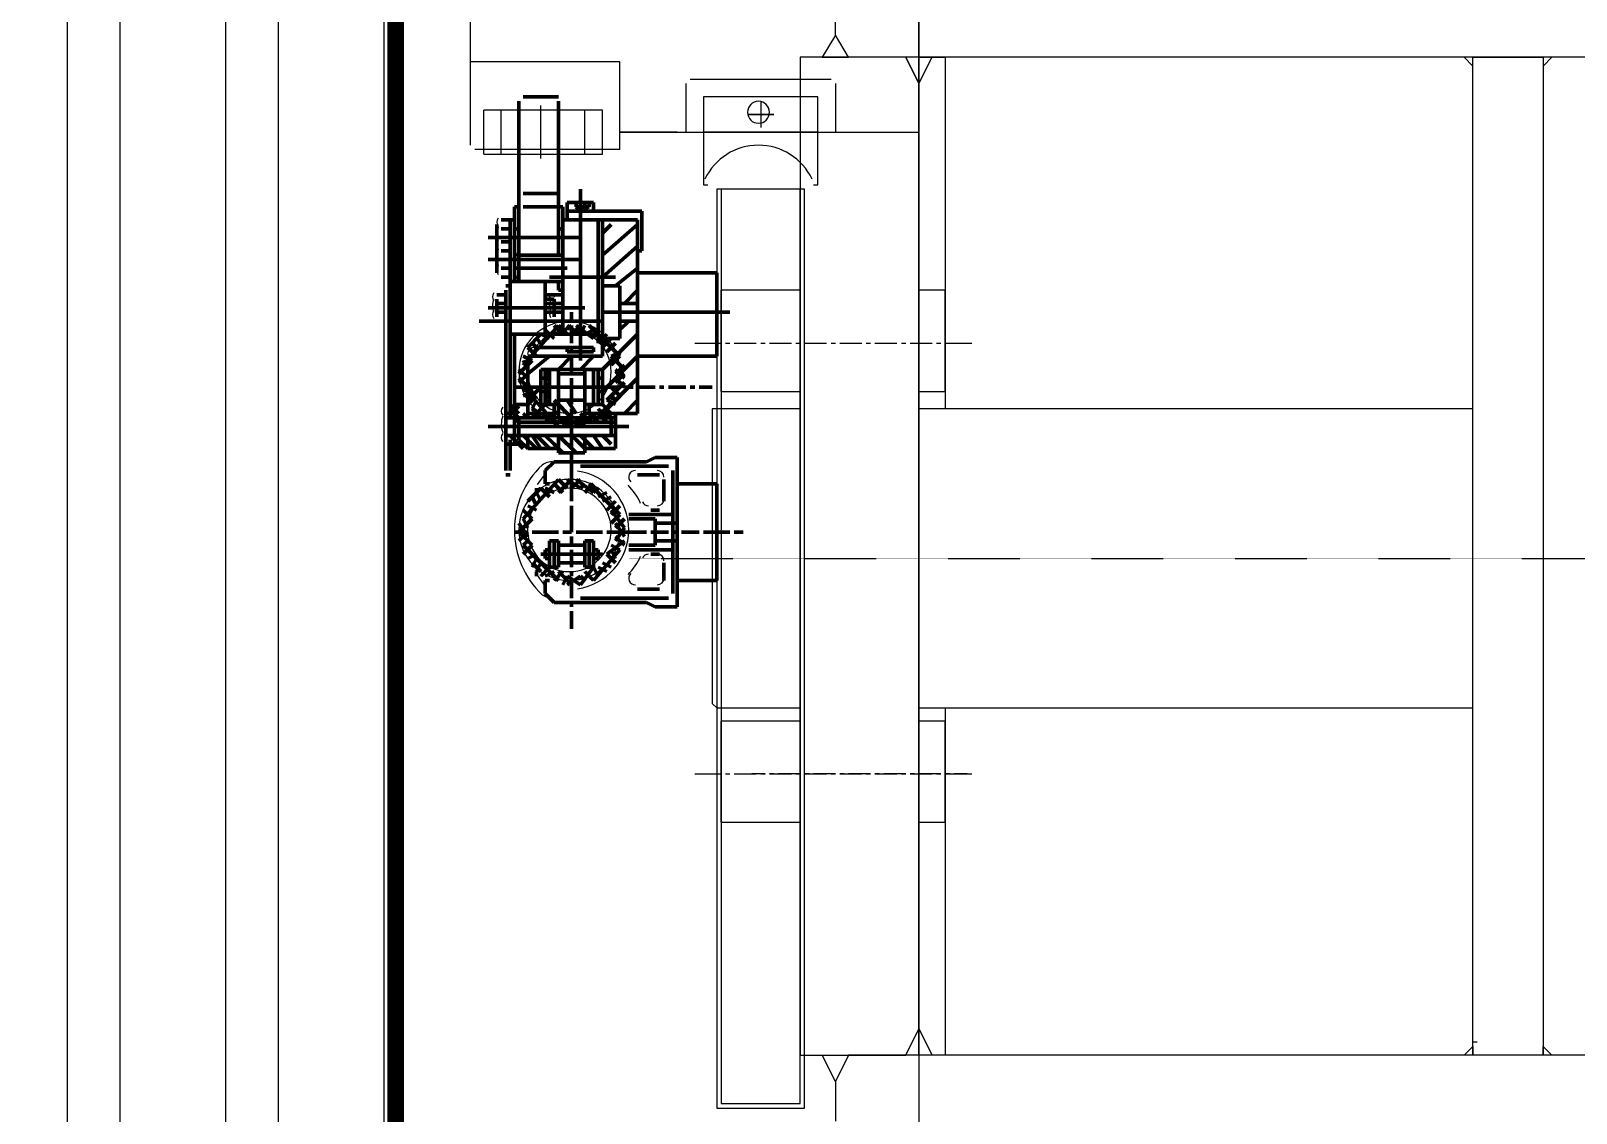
# Model space of a CAD drawing. Header units: inches. Extents: x 8618018 to 8935006, y 2431589 to 2567223.
# Drawn here: x 8813516 to 8814445, y 2502512 to 2503162 of the extents above; entities that cross this region are included whole.
import ezdxf

# ---------------------------------------------------------------- set-up
doc = ezdxf.new("R2010")
doc.units = ezdxf.units.IN
doc.header["$MEASUREMENT"] = 0
doc.linetypes.add('CENTER', pattern=[2, 1.25, -0.25, 0.25, -0.25])
for name, color, linetype in [('CEN', 252, 'CENTER'), ('EQ', 252, 'Continuous'), ('SKID', 252, 'Continuous')]:
    doc.layers.add(name, color=color, linetype=linetype)

# ---------------------------------------------------------------- blocks, each defined once
blk = doc.blocks.new('A$C1a45f9b6')
at = {"layer": 'CEN', "linetype": 'CENTER', "ltscale": 0.03}
blk.add_line((-455.68, 1697.32), (1388.94, 1697.32), dxfattribs=at)
at = {"layer": 'EQ'}
for p, q in [((-281.57, 2448.16), (-281.57, 949.13)), ((-281.57, 1951.13), (-281.57, 2189.07)), ((-551.23, 1945.84), (-551.23, 2064.81)), ((-331.8, 2011.94), (-331.8, 2038.37)), ((-331.8, 2011.94), (-331.8, 2038.37)), ((-281.57, 1998.72), (-281.57, 2038.37)), ((-281.57, 1998.72), (-281.57, 2038.37)), ((-331.8, 2011.94), (-339.73, 1998.72)), ((-331.8, 2011.94), (-339.73, 1998.72)), ((-323.87, 1998.72), (-331.8, 2011.94)), ((-323.87, 1998.72), (-331.8, 2011.94)), ((-323.87, 1998.72), (-331.8, 2011.94)), ((-323.87, 1998.72), (-331.8, 2011.94)), ((-323.87, 1998.72), (-331.8, 2011.94)), ((-323.87, 1998.72), (-331.8, 2011.94)), ((-289.5, 1998.72), (-352.95, 1998.72)), ((-352.95, 1998.72), (-352.95, 1398.57)), ((-289.5, 1998.72), (-352.95, 1998.72)), ((-352.95, 1998.72), (-352.95, 1398.57)), ((-339.73, 1998.72), (-323.87, 1998.72)), ((-339.73, 1998.72), (-323.87, 1998.72)), ((1259.77, 1998.72), (-323.87, 1998.72)), ((1259.77, 1998.72), (-323.87, 1998.72)), ((-281.57, 1982.85), (-289.5, 1998.72)), ((-273.63, 1998.72), (-289.5, 1998.72)), ((-289.5, 1998.72), (-281.57, 1982.85)), ((-289.5, 1998.72), (-281.57, 1982.85)), ((-281.57, 1982.85), (-289.5, 1998.72)), ((-273.63, 1998.72), (-289.5, 1998.72)), ((-289.5, 1998.72), (-281.57, 1982.85)), ((-289.5, 1998.72), (-281.57, 1982.85)), ((-281.57, 1982.85), (-273.63, 1998.72)), ((-281.57, 1398.57), (-281.57, 1998.72)), ((-281.57, 1998.72), (-265.7, 1998.72)), ((-281.57, 1982.85), (-273.63, 1998.72)), ((-281.57, 1398.57), (-281.57, 1998.72)), ((-281.57, 1998.72), (-265.7, 1998.72)), ((-265.7, 1998.72), (-265.7, 1787.21)), ((-265.7, 1998.72), (-265.7, 1787.21)), ((51.55, 1998.72), (46.27, 1998.72)), ((46.27, 1998.72), (51.55, 1993.43)), ((51.55, 1998.72), (46.27, 1998.72)), ((46.27, 1998.72), (51.55, 1993.43)), ((51.55, 1398.57), (51.55, 1998.72)), ((51.55, 1998.72), (93.86, 1998.72)), ((51.55, 1993.43), (51.55, 1998.72)), ((51.55, 1993.43), (51.55, 1998.72)), ((51.55, 1398.57), (51.55, 1998.72)), ((51.55, 1998.72), (93.86, 1998.72)), ((51.55, 1993.43), (51.55, 1998.72)), ((51.55, 1993.43), (51.55, 1998.72)), ((93.86, 1998.72), (93.86, 1398.57)), ((93.86, 1998.72), (93.86, 1993.43)), ((93.86, 1993.43), (99.14, 1998.72)), ((99.14, 1998.72), (93.86, 1998.72)), ((99.14, 1998.72), (93.86, 1998.72)), ((93.86, 1998.72), (93.86, 1398.57)), ((93.86, 1998.72), (93.86, 1993.43)), ((93.86, 1993.43), (99.14, 1998.72)), ((99.14, 1998.72), (93.86, 1998.72)), ((99.14, 1998.72), (93.86, 1998.72)), ((-461.34, 1996.07), (-551.23, 1996.07)), ((-461.34, 1943.2), (-461.34, 1996.07)), ((-421.69, 1982.85), (-421.69, 1953.77)), ((-419.04, 1985.5), (-334.44, 1985.5)), ((-331.8, 1982.85), (-331.8, 1953.77)), ((-281.57, 1414.44), (-281.57, 1982.85)), ((-281.57, 1414.44), (-281.57, 1982.85)), ((-342.37, 1974.92), (-411.11, 1974.92)), ((-411.11, 1974.92), (-411.11, 1922.05)), ((-376.74, 1972.28), (-376.74, 1956.42)), ((-376.74, 1972.28), (-376.74, 1956.42)), ((-342.37, 1922.05), (-342.37, 1974.92)), ((-543.3, 1940.55), (-543.3, 1966.99)), ((-471.92, 1966.99), (-543.3, 1966.99)), ((-532.73, 1940.55), (-532.73, 1966.99)), ((-508.93, 1937.91), (-508.93, 1969.63)), ((-482.49, 1940.55), (-482.49, 1966.99)), ((-471.92, 1940.55), (-471.92, 1966.99)), ((-368.81, 1964.35), (-384.67, 1964.35)), ((-384.67, 1964.35), (-368.81, 1964.35)), ((-426.97, 1953.77), (-461.34, 1953.77)), ((-461.34, 1953.77), (-281.57, 1953.77)), ((-342.37, 1953.77), (-411.11, 1953.77)), ((-461.34, 1943.2), (-548.59, 1943.2)), ((-543.3, 1940.55), (-471.92, 1940.55)), ((-411.11, 1922.05), (-408.47, 1922.05)), ((-350.3, 1919.4), (-403.18, 1919.4)), ((-403.18, 1919.4), (-403.18, 1366.85)), ((-352.95, 1919.4), (-400.54, 1919.4)), ((-400.54, 1919.4), (-400.54, 1369.49)), ((-352.95, 1369.49), (-352.95, 1919.4)), ((-350.3, 1366.85), (-350.3, 1919.4)), ((-345.02, 1922.05), (-342.37, 1922.05)), ((-400.54, 1797.79), (-400.54, 1858.6)), ((-352.95, 1858.6), (-400.54, 1858.6)), ((-400.54, 1858.6), (-400.54, 1855.95)), ((-400.54, 1797.79), (-400.54, 1858.6)), ((-352.95, 1858.6), (-400.54, 1858.6)), ((-400.54, 1858.6), (-400.54, 1855.95)), ((-265.7, 1858.6), (-281.57, 1858.6)), ((-265.7, 1858.6), (-281.57, 1858.6)), ((-265.7, 1797.79), (-265.7, 1858.6)), ((-265.7, 1855.95), (-265.7, 1858.6)), ((-265.7, 1797.79), (-265.7, 1858.6)), ((-265.7, 1855.95), (-265.7, 1858.6)), ((-400.54, 1855.95), (-400.54, 1800.43)), ((-400.54, 1855.95), (-400.54, 1800.43)), ((-265.7, 1800.43), (-265.7, 1855.95)), ((-265.7, 1800.43), (-265.7, 1855.95)), ((-416.4, 1826.87), (-400.54, 1826.87)), ((-416.4, 1826.87), (-400.54, 1826.87)), ((-397.89, 1826.87), (-395.25, 1826.87)), ((-397.89, 1826.87), (-395.25, 1826.87)), ((-392.61, 1826.87), (-379.39, 1826.87)), ((-392.61, 1826.87), (-379.39, 1826.87)), ((-376.74, 1826.87), (-374.1, 1826.87)), ((-376.74, 1826.87), (-374.1, 1826.87)), ((-371.45, 1826.87), (-358.24, 1826.87)), ((-371.45, 1826.87), (-358.24, 1826.87)), ((-355.59, 1826.87), (-352.95, 1826.87)), ((-355.59, 1826.87), (-352.95, 1826.87)), ((-350.3, 1826.87), (-337.09, 1826.87)), ((-350.3, 1826.87), (-337.09, 1826.87)), ((-334.44, 1826.87), (-331.8, 1826.87)), ((-334.44, 1826.87), (-331.8, 1826.87)), ((-329.15, 1826.87), (-315.93, 1826.87)), ((-329.15, 1826.87), (-315.93, 1826.87)), ((-313.29, 1826.87), (-310.65, 1826.87)), ((-313.29, 1826.87), (-310.65, 1826.87)), ((-308, 1826.87), (-294.78, 1826.87)), ((-308, 1826.87), (-294.78, 1826.87)), ((-292.14, 1826.87), (-289.5, 1826.87)), ((-292.14, 1826.87), (-289.5, 1826.87)), ((-286.85, 1826.87), (-273.63, 1826.87)), ((-286.85, 1826.87), (-273.63, 1826.87)), ((-270.99, 1826.87), (-268.35, 1826.87)), ((-270.99, 1826.87), (-268.35, 1826.87)), ((-265.7, 1826.87), (-249.84, 1826.87)), ((-265.7, 1826.87), (-249.84, 1826.87)), ((-400.54, 1800.43), (-400.54, 1797.79)), ((-400.54, 1800.43), (-400.54, 1797.79)), ((-400.54, 1797.79), (-352.95, 1797.79)), ((-400.54, 1797.79), (-352.95, 1797.79)), ((-281.57, 1797.79), (-265.7, 1797.79)), ((-281.57, 1797.79), (-265.7, 1797.79)), ((-265.7, 1797.79), (-265.7, 1800.43)), ((-265.7, 1797.79), (-265.7, 1800.43)), ((-403.18, 1787.21), (-405.82, 1787.21)), ((-405.82, 1787.21), (-405.82, 1610.08)), ((-403.18, 1787.21), (-405.82, 1787.21)), ((-405.82, 1787.21), (-405.82, 1610.08)), ((-403.18, 1787.21), (-403.18, 1607.43)), ((-352.95, 1787.21), (-403.18, 1787.21)), ((-403.18, 1787.21), (-403.18, 1607.43)), ((-352.95, 1787.21), (-403.18, 1787.21)), ((51.55, 1787.21), (-281.57, 1787.21)), ((51.55, 1787.21), (-281.57, 1787.21)), ((-405.82, 1610.08), (-403.18, 1607.43)), ((-405.82, 1610.08), (-403.18, 1607.43)), ((-403.18, 1607.43), (-352.95, 1607.43)), ((-403.18, 1607.43), (-352.95, 1607.43)), ((-400.54, 1538.69), (-400.54, 1599.5)), ((-352.95, 1599.5), (-400.54, 1599.5)), ((-400.54, 1599.5), (-400.54, 1596.86)), ((-400.54, 1538.69), (-400.54, 1599.5)), ((-352.95, 1599.5), (-400.54, 1599.5)), ((-400.54, 1599.5), (-400.54, 1596.86)), ((-281.57, 1607.43), (51.55, 1607.43)), ((-281.57, 1607.43), (51.55, 1607.43)), ((-265.7, 1599.5), (-281.57, 1599.5)), ((-265.7, 1599.5), (-281.57, 1599.5)), ((-265.7, 1607.43), (-265.7, 1398.57)), ((-265.7, 1607.43), (-265.7, 1398.57)), ((-265.7, 1538.69), (-265.7, 1599.5)), ((-265.7, 1596.86), (-265.7, 1599.5)), ((-265.7, 1538.69), (-265.7, 1599.5)), ((-265.7, 1596.86), (-265.7, 1599.5)), ((-400.54, 1596.86), (-400.54, 1538.69)), ((-400.54, 1596.86), (-400.54, 1538.69)), ((-265.7, 1538.69), (-265.7, 1596.86)), ((-265.7, 1538.69), (-265.7, 1596.86)), ((-416.4, 1567.78), (-400.54, 1567.78)), ((-416.4, 1567.78), (-400.54, 1567.78)), ((-397.89, 1567.78), (-395.25, 1567.78)), ((-397.89, 1567.78), (-395.25, 1567.78)), ((-392.61, 1567.78), (-379.39, 1567.78)), ((-392.61, 1567.78), (-379.39, 1567.78)), ((-374.1, 1567.78), (-382.03, 1567.78)), ((-374.1, 1567.78), (-382.03, 1567.78)), ((-376.74, 1567.78), (-374.1, 1567.78)), ((-376.74, 1567.78), (-374.1, 1567.78)), ((-371.45, 1567.78), (-358.24, 1567.78)), ((-368.81, 1567.78), (-371.45, 1567.78)), ((-371.45, 1567.78), (-358.24, 1567.78)), ((-368.81, 1567.78), (-371.45, 1567.78)), ((-352.95, 1567.78), (-366.17, 1567.78)), ((-352.95, 1567.78), (-366.17, 1567.78)), ((-355.59, 1567.78), (-352.95, 1567.78)), ((-355.59, 1567.78), (-352.95, 1567.78)), ((-350.3, 1567.78), (-337.09, 1567.78)), ((-347.66, 1567.78), (-350.3, 1567.78)), ((-350.3, 1567.78), (-337.09, 1567.78)), ((-347.66, 1567.78), (-350.3, 1567.78)), ((-331.8, 1567.78), (-345.02, 1567.78)), ((-331.8, 1567.78), (-345.02, 1567.78)), ((-334.44, 1567.78), (-331.8, 1567.78)), ((-334.44, 1567.78), (-331.8, 1567.78)), ((-329.15, 1567.78), (-315.93, 1567.78)), ((-326.51, 1567.78), (-329.15, 1567.78)), ((-329.15, 1567.78), (-315.93, 1567.78)), ((-326.51, 1567.78), (-329.15, 1567.78)), ((-310.65, 1567.78), (-323.87, 1567.78)), ((-310.65, 1567.78), (-323.87, 1567.78)), ((-313.29, 1567.78), (-310.65, 1567.78)), ((-313.29, 1567.78), (-310.65, 1567.78)), ((-308, 1567.78), (-294.78, 1567.78)), ((-305.36, 1567.78), (-308, 1567.78)), ((-308, 1567.78), (-294.78, 1567.78)), ((-305.36, 1567.78), (-308, 1567.78)), ((-289.5, 1567.78), (-302.72, 1567.78)), ((-289.5, 1567.78), (-302.72, 1567.78)), ((-292.14, 1567.78), (-289.5, 1567.78)), ((-292.14, 1567.78), (-289.5, 1567.78)), ((-286.85, 1567.78), (-273.63, 1567.78)), ((-284.21, 1567.78), (-286.85, 1567.78)), ((-286.85, 1567.78), (-273.63, 1567.78)), ((-284.21, 1567.78), (-286.85, 1567.78)), ((-268.35, 1567.78), (-281.57, 1567.78)), ((-268.35, 1567.78), (-281.57, 1567.78)), ((-270.99, 1567.78), (-268.35, 1567.78)), ((-270.99, 1567.78), (-268.35, 1567.78)), ((-265.7, 1567.78), (-249.84, 1567.78)), ((-263.06, 1567.78), (-265.7, 1567.78)), ((-265.7, 1567.78), (-249.84, 1567.78)), ((-263.06, 1567.78), (-265.7, 1567.78)), ((-252.48, 1567.78), (-260.41, 1567.78)), ((-252.48, 1567.78), (-260.41, 1567.78)), ((-400.54, 1538.69), (-352.95, 1538.69)), ((-400.54, 1538.69), (-352.95, 1538.69)), ((-281.57, 1538.69), (-265.7, 1538.69)), ((-281.57, 1538.69), (-265.7, 1538.69)), ((-289.5, 1398.57), (-281.57, 1414.44)), ((-289.5, 1398.57), (-281.57, 1414.44)), ((-289.5, 1398.57), (-281.57, 1414.44)), ((-289.5, 1398.57), (-281.57, 1414.44)), ((-289.5, 1398.57), (-281.57, 1414.44)), ((-289.5, 1398.57), (-281.57, 1414.44)), ((-281.57, 1414.44), (-273.63, 1398.57)), ((-281.57, 1414.44), (-273.63, 1398.57)), ((46.27, 1398.57), (51.55, 1403.86)), ((46.27, 1398.57), (51.55, 1403.86)), ((54.2, 1406.5), (51.55, 1406.5)), ((54.2, 1406.5), (51.55, 1406.5)), ((51.55, 1403.86), (51.55, 1398.57)), ((51.55, 1403.86), (51.55, 1398.57)), ((51.55, 1403.86), (51.55, 1398.57)), ((51.55, 1403.86), (51.55, 1398.57)), ((93.86, 1398.57), (93.86, 1403.86)), ((93.86, 1403.86), (99.14, 1398.57)), ((93.86, 1398.57), (93.86, 1403.86)), ((93.86, 1403.86), (99.14, 1398.57)), ((-352.95, 1398.57), (-289.5, 1398.57)), ((-352.95, 1398.57), (-289.5, 1398.57)), ((-331.8, 1382.71), (-339.73, 1398.57)), ((-339.73, 1398.57), (-323.87, 1398.57)), ((-331.8, 1382.71), (-339.73, 1398.57)), ((-339.73, 1398.57), (-323.87, 1398.57)), ((-323.87, 1398.57), (-331.8, 1382.71)), ((-323.87, 1398.57), (-331.8, 1382.71)), ((-323.87, 1398.57), (-331.8, 1382.71)), ((-323.87, 1398.57), (-331.8, 1382.71)), ((-323.87, 1398.57), (-331.8, 1382.71)), ((-323.87, 1398.57), (-331.8, 1382.71)), ((1259.77, 1398.57), (-323.87, 1398.57)), ((1259.77, 1398.57), (-323.87, 1398.57)), ((-273.63, 1398.57), (-289.5, 1398.57)), ((-273.63, 1398.57), (-289.5, 1398.57)), ((-265.7, 1398.57), (-281.57, 1398.57)), ((-281.57, 1398.57), (-281.57, 1358.92)), ((-265.7, 1398.57), (-281.57, 1398.57)), ((-281.57, 1398.57), (-281.57, 1358.92)), ((51.55, 1398.57), (46.27, 1398.57)), ((51.55, 1398.57), (46.27, 1398.57)), ((93.86, 1398.57), (51.55, 1398.57)), ((93.86, 1398.57), (51.55, 1398.57)), ((99.14, 1398.57), (93.86, 1398.57)), ((99.14, 1398.57), (93.86, 1398.57)), ((99.14, 1398.57), (93.86, 1398.57)), ((99.14, 1398.57), (93.86, 1398.57)), ((-331.8, 1382.71), (-331.8, 1358.92)), ((-331.8, 1382.71), (-331.8, 1358.92)), ((-403.18, 1366.85), (-350.3, 1366.85)), ((-400.54, 1369.49), (-352.95, 1369.49))]:
    blk.add_line(p, q, dxfattribs=at)
at = {"layer": 'EQ', "lineweight": 211}
for p, q in [((-522.15, 1972.28), (-522.15, 1877.1)), ((-498.36, 1974.92), (-519.51, 1974.92)), ((-498.36, 1972.28), (-498.36, 1879.75)), ((-498.36, 1916.76), (-519.51, 1916.76)), ((-485.14, 1816.29), (-485.14, 1919.4)), ((-524.8, 1863.88), (-524.8, 1908.83)), ((-524.8, 1908.83), (-522.15, 1908.83)), ((-498.36, 1908.83), (-519.51, 1908.83)), ((-498.36, 1908.83), (-495.71, 1908.83)), ((-495.71, 1832.16), (-495.71, 1908.83)), ((-493.07, 1906.18), (-493.07, 1911.47)), ((-493.07, 1911.47), (-477.21, 1911.47)), ((-448.13, 1906.18), (-493.07, 1906.18)), ((-493.07, 1906.18), (-493.07, 1900.9)), ((-477.21, 1906.18), (-493.07, 1906.18)), ((-487.78, 1908.83), (-487.78, 1911.47)), ((-487.78, 1908.83), (-487.78, 1911.47)), ((-479.85, 1908.83), (-487.78, 1908.83)), ((-485.14, 1906.18), (-487.78, 1908.83)), ((-479.85, 1908.83), (-485.14, 1906.18)), ((-482.49, 1911.47), (-482.49, 1908.83)), ((-479.85, 1911.47), (-479.85, 1908.83)), ((-477.21, 1911.47), (-477.21, 1906.18)), ((-448.13, 1906.18), (-448.13, 1882.39)), ((-535.37, 1898.25), (-535.37, 1882.39)), ((-532.73, 1900.9), (-527.44, 1900.9)), ((-527.44, 1900.9), (-527.44, 1879.75)), ((-527.44, 1877.1), (-527.44, 1900.9)), ((-527.44, 1900.9), (-524.8, 1900.9)), ((-524.8, 1900.9), (-524.8, 1877.1)), ((-450.77, 1900.9), (-495.71, 1900.9)), ((-474.56, 1826.87), (-474.56, 1900.9)), ((-471.92, 1900.9), (-450.77, 1900.9)), ((-471.92, 1818.94), (-471.92, 1900.9)), ((-471.92, 1892.96), (-466.63, 1898.25)), ((-471.92, 1879.75), (-450.77, 1898.25)), ((-450.77, 1900.9), (-450.77, 1784.57)), ((-450.77, 1882.39), (-450.77, 1900.9)), ((-540.66, 1890.32), (-485.14, 1890.32)), ((-532.73, 1895.61), (-527.44, 1895.61)), ((-532.73, 1887.68), (-527.44, 1887.68)), ((-527.44, 1863.88), (-527.44, 1890.32)), ((-527.44, 1890.32), (-524.8, 1890.32)), ((-527.44, 1887.68), (-527.44, 1866.53)), ((-524.8, 1895.61), (-522.15, 1895.61)), ((-524.8, 1890.32), (-524.8, 1863.88)), ((-498.36, 1895.61), (-495.71, 1895.61)), ((-535.37, 1885.03), (-535.37, 1869.17)), ((-532.73, 1882.39), (-527.44, 1882.39)), ((-522.15, 1879.75), (-495.71, 1879.75)), ((-522.15, 1879.75), (-522.15, 1863.88)), ((-471.92, 1866.53), (-450.77, 1885.03)), ((-448.13, 1882.39), (-450.77, 1882.39)), ((-540.66, 1877.1), (-485.14, 1877.1)), ((-532.73, 1871.81), (-527.44, 1871.81)), ((-524.8, 1871.81), (-493.07, 1871.81)), ((-463.99, 1861.24), (-450.77, 1871.81)), ((-450.77, 1869.17), (-403.18, 1869.17)), ((-450.77, 1818.94), (-450.77, 1869.17)), ((-403.18, 1869.17), (-403.18, 1818.94)), ((-527.44, 1866.53), (-532.73, 1866.53)), ((-530.08, 1861.24), (-527.44, 1861.24)), ((-530.08, 1784.57), (-530.08, 1858.6)), ((-524.8, 1863.88), (-527.44, 1863.88)), ((-506.29, 1863.88), (-527.44, 1863.88)), ((-527.44, 1784.57), (-527.44, 1863.88)), ((-522.15, 1866.53), (-522.15, 1863.88)), ((-522.15, 1863.88), (-495.71, 1863.88)), ((-506.29, 1832.16), (-506.29, 1863.88)), ((-463.99, 1866.53), (-503.64, 1866.53)), ((-498.36, 1863.88), (-498.36, 1858.6)), ((-498.36, 1858.6), (-495.71, 1858.6)), ((-471.92, 1829.51), (-471.92, 1861.24)), ((-471.92, 1861.24), (-461.34, 1861.24)), ((-461.34, 1861.24), (-461.34, 1829.51)), ((-458.7, 1850.66), (-450.77, 1858.6)), ((-535.37, 1855.95), (-530.08, 1855.95)), ((-535.37, 1853.31), (-535.37, 1842.73)), ((-535.37, 1850.66), (-530.08, 1850.66)), ((-530.08, 1855.95), (-530.08, 1840.09)), ((-498.36, 1855.95), (-506.29, 1855.95)), ((-506.29, 1853.31), (-501, 1853.31)), ((-506.29, 1850.66), (-501, 1850.66)), ((-501, 1855.95), (-495.71, 1855.95)), ((-501, 1842.73), (-501, 1853.31)), ((-501, 1850.66), (-495.71, 1850.66)), ((-495.71, 1853.31), (-495.71, 1842.73)), ((-461.34, 1840.09), (-461.34, 1850.66)), ((-461.34, 1850.66), (-450.77, 1850.66)), ((-450.77, 1850.66), (-450.77, 1840.09)), ((-471.92, 1840.09), (-545.95, 1840.09)), ((-482.49, 1848.02), (-540.66, 1848.02)), ((-535.37, 1845.38), (-530.08, 1845.38)), ((-530.08, 1840.09), (-535.37, 1840.09)), ((-506.29, 1845.38), (-501, 1845.38)), ((-501, 1845.38), (-506.29, 1845.38)), ((-501, 1845.38), (-495.71, 1845.38)), ((-495.71, 1840.09), (-501, 1840.09)), ((-490.43, 1845.38), (-490.43, 1840.09)), ((-471.92, 1845.38), (-395.25, 1845.38)), ((-461.34, 1834.8), (-456.06, 1840.09)), ((-450.77, 1840.09), (-461.34, 1840.09)), ((-527.44, 1832.16), (-506.29, 1832.16)), ((-524.8, 1832.16), (-474.56, 1832.16)), ((-524.8, 1781.92), (-524.8, 1832.16)), ((-519.51, 1813.65), (-498.36, 1837.44)), ((-516.86, 1824.23), (-508.93, 1832.16)), ((-503.64, 1829.51), (-508.93, 1832.16)), ((-501, 1829.51), (-506.29, 1834.8)), ((-495.71, 1832.16), (-501, 1837.44)), ((-498.36, 1832.16), (-490.43, 1837.44)), ((-493.07, 1832.16), (-498.36, 1837.44)), ((-485.14, 1832.16), (-493.07, 1837.44)), ((-490.43, 1837.44), (-490.43, 1834.8)), ((-490.43, 1832.16), (-485.14, 1837.44)), ((-490.43, 1834.8), (-490.43, 1829.51)), ((-477.21, 1829.51), (-487.78, 1837.44)), ((-485.14, 1832.16), (-482.49, 1837.44)), ((-482.49, 1832.16), (-477.21, 1834.8)), ((-461.34, 1818.94), (-479.85, 1837.44)), ((-477.21, 1829.51), (-474.56, 1834.8)), ((-474.56, 1826.87), (-469.28, 1832.16)), ((-471.92, 1811.01), (-450.77, 1832.16)), ((-511.58, 1818.94), (-516.86, 1824.23)), ((-511.58, 1824.23), (-514.22, 1826.87)), ((-508.93, 1826.87), (-511.58, 1829.51)), ((-511.58, 1824.23), (-477.21, 1824.23)), ((-493.07, 1821.58), (-493.07, 1824.23)), ((-477.21, 1821.58), (-493.07, 1821.58)), ((-490.43, 1829.51), (-490.43, 1826.87)), ((-490.43, 1824.23), (-490.43, 1821.58)), ((-477.21, 1824.23), (-477.21, 1821.58)), ((-471.92, 1824.23), (-466.63, 1829.51)), ((-461.34, 1829.51), (-471.92, 1829.51)), ((-471.92, 1824.23), (-466.63, 1829.51)), ((-469.28, 1821.58), (-463.99, 1826.87)), ((-466.63, 1818.94), (-461.34, 1821.58)), ((-522.15, 1808.36), (-514.22, 1816.29)), ((-514.22, 1816.29), (-519.51, 1818.94)), ((-516.86, 1811.01), (-519.51, 1816.29)), ((-516.86, 1808.36), (-503.64, 1818.94)), ((-516.86, 1784.57), (-516.86, 1818.94)), ((-516.86, 1818.94), (-471.92, 1818.94)), ((-516.86, 1781.92), (-516.86, 1818.94)), ((-498.36, 1811.01), (-490.43, 1818.94)), ((-490.43, 1818.94), (-490.43, 1816.29)), ((-490.43, 1816.29), (-490.43, 1811.01)), ((-485.14, 1811.01), (-477.21, 1818.94)), ((-471.92, 1797.79), (-450.77, 1818.94)), ((-466.63, 1813.65), (-461.34, 1818.94)), ((-458.7, 1811.01), (-466.63, 1818.94)), ((-463.99, 1808.36), (-458.7, 1813.65)), ((-403.18, 1818.94), (-450.77, 1818.94)), ((-516.86, 1805.72), (-522.15, 1811.01)), ((-522.15, 1803.08), (-516.86, 1808.36)), ((-514.22, 1797.79), (-522.15, 1805.72)), ((-519.51, 1797.79), (-516.86, 1803.08)), ((-471.92, 1811.01), (-508.93, 1811.01)), ((-508.93, 1811.01), (-508.93, 1789.86)), ((-506.29, 1805.72), (-508.93, 1805.72)), ((-508.93, 1797.79), (-508.93, 1805.72)), ((-506.29, 1811.01), (-498.36, 1811.01)), ((-506.29, 1805.72), (-503.64, 1811.01)), ((-506.29, 1789.86), (-506.29, 1811.01)), ((-506.29, 1803.08), (-503.64, 1808.36)), ((-506.29, 1800.43), (-503.64, 1803.08)), ((-503.64, 1789.86), (-503.64, 1811.01)), ((-498.36, 1811.01), (-482.49, 1811.01)), ((-498.36, 1789.86), (-498.36, 1811.01)), ((-498.36, 1808.36), (-498.36, 1811.01)), ((-482.49, 1808.36), (-498.36, 1808.36)), ((-490.43, 1811.01), (-490.43, 1808.36)), ((-490.43, 1805.72), (-490.43, 1800.43)), ((-482.49, 1811.01), (-474.56, 1811.01)), ((-482.49, 1789.86), (-482.49, 1811.01)), ((-482.49, 1808.36), (-482.49, 1811.01)), ((-477.21, 1789.86), (-477.21, 1811.01)), ((-474.56, 1789.86), (-474.56, 1811.01)), ((-471.92, 1805.72), (-474.56, 1805.72)), ((-471.92, 1789.86), (-471.92, 1811.01)), ((-471.92, 1784.57), (-450.77, 1805.72)), ((-471.92, 1797.79), (-471.92, 1805.72)), ((-469.28, 1792.5), (-458.7, 1803.08)), ((-458.7, 1805.72), (-463.99, 1811.01)), ((-463.99, 1803.08), (-458.7, 1808.36)), ((-458.7, 1800.43), (-463.99, 1805.72)), ((-524.8, 1800.43), (-516.86, 1800.43)), ((-498.36, 1776.64), (-519.51, 1800.43)), ((-519.51, 1795.14), (-514.22, 1797.79)), ((-516.86, 1792.5), (-508.93, 1800.43)), ((-516.86, 1800.43), (-514.22, 1800.43)), ((-516.86, 1789.86), (-511.58, 1795.14)), ((-514.22, 1800.43), (-508.93, 1800.43)), ((-511.58, 1800.43), (-469.28, 1800.43)), ((-508.93, 1800.43), (-506.29, 1800.43)), ((-508.93, 1797.79), (-506.29, 1797.79)), ((-506.29, 1795.14), (-503.64, 1800.43)), ((-506.29, 1792.5), (-503.64, 1797.79)), ((-503.64, 1800.43), (-498.36, 1800.43)), ((-495.71, 1800.43), (-490.43, 1800.43)), ((-490.43, 1800.43), (-487.78, 1800.43)), ((-490.43, 1800.43), (-490.43, 1797.79)), ((-490.43, 1797.79), (-490.43, 1792.5)), ((-487.78, 1800.43), (-485.14, 1800.43)), ((-485.14, 1800.43), (-479.85, 1800.43)), ((-477.21, 1800.43), (-471.92, 1800.43)), ((-477.21, 1779.28), (-461.34, 1795.14)), ((-471.92, 1797.79), (-474.56, 1797.79)), ((-471.92, 1800.43), (-469.28, 1800.43)), ((-469.28, 1800.43), (-466.63, 1800.43)), ((-466.63, 1800.43), (-461.34, 1800.43)), ((-461.34, 1795.14), (-466.63, 1800.43)), ((-463.99, 1792.5), (-466.63, 1795.14)), ((-458.7, 1800.43), (-453.41, 1800.43)), ((-450.77, 1800.43), (-448.13, 1800.43)), ((-448.13, 1800.43), (-442.84, 1800.43)), ((-442.84, 1800.43), (-440.19, 1800.43)), ((-437.55, 1800.43), (-434.91, 1800.43)), ((-432.26, 1800.43), (-429.62, 1800.43)), ((-429.62, 1800.43), (-424.33, 1800.43)), ((-424.33, 1800.43), (-421.69, 1800.43)), ((-419.04, 1800.43), (-416.4, 1800.43)), ((-413.76, 1800.43), (-411.11, 1800.43)), ((-411.11, 1800.43), (-405.82, 1800.43)), ((-530.08, 1768.71), (-530.08, 1784.57)), ((-530.08, 1784.57), (-524.8, 1784.57)), ((-522.15, 1784.57), (-527.44, 1789.86)), ((-522.15, 1781.92), (-527.44, 1787.21)), ((-527.44, 1781.92), (-527.44, 1784.57)), ((-522.15, 1789.86), (-524.8, 1789.86)), ((-524.8, 1789.86), (-524.8, 1787.21)), ((-522.15, 1787.21), (-524.8, 1789.86)), ((-524.8, 1784.57), (-524.8, 1766.06)), ((-519.51, 1789.86), (-522.15, 1789.86)), ((-516.86, 1789.86), (-519.51, 1789.86)), ((-516.86, 1781.92), (-519.51, 1784.57)), ((-516.86, 1784.57), (-501, 1784.57)), ((-516.86, 1784.57), (-498.36, 1784.57)), ((-514.22, 1787.21), (-511.58, 1792.5)), ((-508.93, 1781.92), (-514.22, 1787.21)), ((-511.58, 1781.92), (-514.22, 1784.57)), ((-511.58, 1784.57), (-506.29, 1789.86)), ((-511.58, 1784.57), (-508.93, 1787.21)), ((-508.93, 1781.92), (-511.58, 1784.57)), ((-508.93, 1789.86), (-501, 1789.86)), ((-508.93, 1781.92), (-503.64, 1784.57)), ((-506.29, 1789.86), (-503.64, 1792.5)), ((-506.29, 1789.86), (-498.36, 1789.86)), ((-503.64, 1781.92), (-506.29, 1784.57)), ((-506.29, 1779.28), (-501, 1784.57)), ((-501, 1784.57), (-503.64, 1784.57)), ((-490.43, 1781.92), (-501, 1792.5)), ((-501, 1789.86), (-501, 1784.57)), ((-501, 1781.92), (-501, 1784.57)), ((-498.36, 1792.5), (-482.49, 1792.5)), ((-482.49, 1792.5), (-498.36, 1792.5)), ((-498.36, 1781.92), (-498.36, 1792.5)), ((-487.78, 1784.57), (-493.07, 1792.5)), ((-490.43, 1792.5), (-490.43, 1789.86)), ((-490.43, 1787.21), (-490.43, 1781.92)), ((-482.49, 1781.92), (-485.14, 1784.57)), ((-485.14, 1776.64), (-477.21, 1784.57)), ((-482.49, 1781.92), (-482.49, 1792.5)), ((-482.49, 1789.86), (-474.56, 1789.86)), ((-482.49, 1784.57), (-463.99, 1784.57)), ((-479.85, 1784.57), (-479.85, 1789.86)), ((-479.85, 1789.86), (-471.92, 1789.86)), ((-450.77, 1784.57), (-479.85, 1784.57)), ((-477.21, 1781.92), (-479.85, 1784.57)), ((-474.56, 1779.28), (-477.21, 1784.57)), ((-469.28, 1781.92), (-474.56, 1787.21)), ((-469.28, 1779.28), (-474.56, 1784.57)), ((-466.63, 1784.57), (-471.92, 1789.86)), ((-463.99, 1789.86), (-469.28, 1792.5)), ((-466.63, 1781.92), (-469.28, 1784.57)), ((-463.99, 1763.42), (-463.99, 1784.57)), ((-458.7, 1784.57), (-450.77, 1792.5)), ((-540.66, 1776.64), (-456.06, 1776.64)), ((-530.08, 1781.92), (-524.8, 1781.92)), ((-524.8, 1781.92), (-482.49, 1781.92)), ((-524.8, 1771.35), (-524.8, 1781.92)), ((-524.8, 1781.92), (-466.63, 1781.92)), ((-522.15, 1779.28), (-524.8, 1781.92)), ((-522.15, 1781.92), (-522.15, 1771.35)), ((-522.15, 1779.28), (-466.63, 1779.28)), ((-501, 1776.64), (-495.71, 1781.92)), ((-490.43, 1776.64), (-498.36, 1781.92)), ((-495.71, 1776.64), (-493.07, 1781.92)), ((-493.07, 1776.64), (-485.14, 1781.92)), ((-485.14, 1776.64), (-493.07, 1781.92)), ((-490.43, 1779.28), (-490.43, 1773.99)), ((-482.49, 1776.64), (-485.14, 1781.92)), ((-477.21, 1779.28), (-482.49, 1781.92)), ((-466.63, 1781.92), (-466.63, 1771.35)), ((-466.63, 1781.92), (-466.63, 1779.28)), ((-466.63, 1781.92), (-463.99, 1781.92)), ((-466.63, 1779.28), (-466.63, 1771.35)), ((-466.63, 1779.28), (-463.99, 1779.28)), ((-530.08, 1771.35), (-524.8, 1771.35)), ((-530.08, 1750.2), (-530.08, 1768.71)), ((-524.8, 1766.06), (-530.08, 1766.06)), ((-522.15, 1766.06), (-527.44, 1771.35)), ((-527.44, 1766.06), (-527.44, 1768.71)), ((-527.44, 1750.2), (-527.44, 1766.06)), ((-524.8, 1766.06), (-524.8, 1771.35)), ((-524.8, 1771.35), (-482.49, 1771.35)), ((-466.63, 1771.35), (-524.8, 1771.35)), ((-524.8, 1771.35), (-522.15, 1771.35)), ((-524.8, 1766.06), (-519.51, 1766.06)), ((-522.15, 1771.35), (-466.63, 1771.35)), ((-522.15, 1768.71), (-522.15, 1771.35)), ((-516.86, 1763.42), (-522.15, 1768.71)), ((-519.51, 1763.42), (-522.15, 1766.06)), ((-511.58, 1763.42), (-519.51, 1771.35)), ((-516.86, 1763.42), (-516.86, 1771.35)), ((-508.93, 1763.42), (-514.22, 1771.35)), ((-503.64, 1763.42), (-511.58, 1771.35)), ((-501, 1766.06), (-506.29, 1771.35)), ((-495.71, 1760.77), (-501, 1766.06)), ((-498.36, 1760.77), (-498.36, 1771.35)), ((-487.78, 1760.77), (-498.36, 1771.35)), ((-490.43, 1773.99), (-490.43, 1771.35)), ((-487.78, 1768.71), (-490.43, 1771.35)), ((-490.43, 1771.35), (-490.43, 1768.71)), ((-490.43, 1768.71), (-490.43, 1763.42)), ((-482.49, 1763.42), (-487.78, 1768.71)), ((-477.21, 1763.42), (-485.14, 1771.35)), ((-482.49, 1760.77), (-482.49, 1771.35)), ((-471.92, 1763.42), (-477.21, 1771.35)), ((-466.63, 1766.06), (-471.92, 1771.35)), ((-466.63, 1771.35), (-463.99, 1771.35)), ((-463.99, 1771.35), (-466.63, 1771.35)), ((-516.86, 1763.42), (-498.36, 1763.42)), ((-498.36, 1760.77), (-482.49, 1760.77)), ((-490.43, 1760.77), (-490.43, 1755.49)), ((-490.43, 1758.13), (-490.43, 1750.2)), ((-482.49, 1763.42), (-463.99, 1763.42)), ((-445.48, 1755.49), (-440.19, 1758.13)), ((-426.97, 1758.13), (-440.19, 1758.13)), ((-426.97, 1758.13), (-426.97, 1668.24)), ((-530.08, 1747.56), (-527.44, 1747.56)), ((-501, 1755.49), (-506.29, 1750.2)), ((-506.29, 1750.2), (-506.29, 1742.27)), ((-501, 1755.49), (-445.48, 1755.49)), ((-490.43, 1755.49), (-490.43, 1752.84)), ((-490.43, 1752.84), (-490.43, 1750.2)), ((-490.43, 1750.2), (-490.43, 1742.27)), ((-490.43, 1747.56), (-490.43, 1742.27)), ((-485.14, 1752.84), (-432.26, 1752.84)), ((-450.77, 1747.56), (-437.55, 1747.56)), ((-429.62, 1750.2), (-429.62, 1676.17)), ((-519.51, 1721.12), (-498.36, 1744.91)), ((-516.86, 1731.69), (-508.93, 1739.62)), ((-511.58, 1739.62), (-511.58, 1736.98)), ((-503.64, 1734.34), (-508.93, 1739.62)), ((-506.29, 1742.27), (-503.64, 1742.27)), ((-501, 1736.98), (-506.29, 1739.62)), ((-495.71, 1736.98), (-501, 1742.27)), ((-498.36, 1736.98), (-490.43, 1744.91)), ((-493.07, 1739.62), (-498.36, 1744.91)), ((-485.14, 1739.62), (-493.07, 1744.91)), ((-490.43, 1739.62), (-485.14, 1744.91)), ((-490.43, 1742.27), (-490.43, 1739.62)), ((-490.43, 1739.62), (-490.43, 1736.98)), ((-477.21, 1736.98), (-487.78, 1744.91)), ((-485.14, 1739.62), (-482.49, 1742.27)), ((-482.49, 1736.98), (-477.21, 1742.27)), ((-461.34, 1723.76), (-479.85, 1742.27)), ((-477.21, 1736.98), (-474.56, 1739.62)), ((-434.91, 1744.91), (-434.91, 1731.69)), ((-403.18, 1742.27), (-426.97, 1742.27)), ((-403.18, 1684.1), (-403.18, 1742.27)), ((-511.58, 1726.4), (-516.86, 1729.05)), ((-511.58, 1729.05), (-514.22, 1734.34)), ((-508.93, 1731.69), (-511.58, 1736.98)), ((-490.43, 1736.98), (-490.43, 1731.69)), ((-490.43, 1729.05), (-490.43, 1723.76)), ((-474.56, 1734.34), (-469.28, 1736.98)), ((-471.92, 1731.69), (-466.63, 1734.34)), ((-469.28, 1726.4), (-463.99, 1731.69)), ((-466.63, 1723.76), (-461.34, 1729.05)), ((-522.15, 1713.19), (-514.22, 1721.12)), ((-514.22, 1721.12), (-519.51, 1726.4)), ((-516.86, 1715.83), (-519.51, 1721.12)), ((-490.43, 1723.76), (-490.43, 1721.12)), ((-490.43, 1721.12), (-490.43, 1718.47)), ((-458.7, 1715.83), (-466.63, 1726.4)), ((-466.63, 1718.47), (-461.34, 1723.76)), ((-463.99, 1715.83), (-458.7, 1721.12)), ((-456.06, 1723.76), (-429.62, 1723.76)), ((-456.06, 1721.12), (-440.19, 1721.12)), ((-442.84, 1726.4), (-437.55, 1726.4)), ((-440.19, 1721.12), (-440.19, 1705.25)), ((-524.8, 1713.19), (-519.51, 1713.19)), ((-516.86, 1710.54), (-522.15, 1718.47)), ((-522.15, 1707.9), (-516.86, 1713.19)), ((-514.22, 1705.25), (-522.15, 1713.19)), ((-519.51, 1713.19), (-516.86, 1713.19)), ((-514.22, 1713.19), (-508.93, 1713.19)), ((-508.93, 1713.19), (-506.29, 1713.19)), ((-506.29, 1713.19), (-501, 1713.19)), ((-501, 1713.19), (-498.36, 1713.19)), ((-495.71, 1713.19), (-490.43, 1713.19)), ((-490.43, 1718.47), (-490.43, 1713.19)), ((-490.43, 1710.54), (-490.43, 1705.25)), ((-487.78, 1713.19), (-482.49, 1713.19)), ((-482.49, 1713.19), (-479.85, 1713.19)), ((-479.85, 1713.19), (-477.21, 1713.19)), ((-477.21, 1713.19), (-471.92, 1713.19)), ((-469.28, 1713.19), (-463.99, 1713.19)), ((-458.7, 1710.54), (-463.99, 1718.47)), ((-463.99, 1707.9), (-458.7, 1715.83)), ((-463.99, 1713.19), (-461.34, 1713.19)), ((-458.7, 1705.25), (-463.99, 1710.54)), ((-461.34, 1713.19), (-458.7, 1713.19)), ((-458.7, 1713.19), (-453.41, 1713.19)), ((-453.41, 1713.19), (-450.77, 1713.19)), ((-450.77, 1713.19), (-445.48, 1713.19)), ((-442.84, 1713.19), (-440.19, 1713.19)), ((-426.97, 1718.47), (-440.19, 1718.47)), ((-440.19, 1713.19), (-434.91, 1713.19)), ((-434.91, 1713.19), (-432.26, 1713.19)), ((-429.62, 1713.19), (-426.97, 1713.19)), ((-424.33, 1713.19), (-421.69, 1713.19)), ((-421.69, 1713.19), (-416.4, 1713.19)), ((-416.4, 1713.19), (-413.76, 1713.19)), ((-411.11, 1713.19), (-405.82, 1713.19)), ((-405.82, 1713.19), (-403.18, 1713.19)), ((-403.18, 1713.19), (-397.89, 1713.19)), ((-397.89, 1713.19), (-395.25, 1713.19)), ((-392.61, 1713.19), (-387.32, 1713.19)), ((-519.51, 1705.25), (-516.86, 1707.9)), ((-519.51, 1699.97), (-514.22, 1705.25)), ((-498.36, 1684.1), (-519.51, 1705.25)), ((-503.64, 1702.61), (-506.29, 1702.61)), ((-506.29, 1697.32), (-506.29, 1702.61)), ((-503.64, 1707.9), (-498.36, 1707.9)), ((-503.64, 1707.9), (-503.64, 1692.04)), ((-501, 1707.9), (-501, 1692.04)), ((-498.36, 1707.9), (-498.36, 1692.04)), ((-482.49, 1705.25), (-498.36, 1705.25)), ((-490.43, 1702.61), (-490.43, 1699.97)), ((-482.49, 1707.9), (-477.21, 1707.9)), ((-482.49, 1707.9), (-482.49, 1692.04)), ((-479.85, 1707.9), (-479.85, 1692.04)), ((-477.21, 1692.04), (-477.21, 1707.9)), ((-474.56, 1702.61), (-477.21, 1702.61)), ((-477.21, 1684.1), (-461.34, 1702.61)), ((-474.56, 1702.61), (-474.56, 1697.32)), ((-469.28, 1699.97), (-458.7, 1707.9)), ((-461.34, 1702.61), (-466.63, 1705.25)), ((-463.99, 1697.32), (-466.63, 1702.61)), ((-456.06, 1705.25), (-440.19, 1705.25)), ((-456.06, 1702.61), (-429.62, 1702.61)), ((-426.97, 1707.9), (-440.19, 1707.9)), ((-516.86, 1697.32), (-511.58, 1699.97)), ((-514.22, 1692.04), (-511.58, 1697.32)), ((-508.93, 1689.39), (-514.22, 1694.68)), ((-511.58, 1689.39), (-508.93, 1694.68)), ((-471.92, 1699.97), (-508.93, 1699.97)), ((-508.93, 1686.75), (-503.64, 1692.04)), ((-503.64, 1697.32), (-506.29, 1697.32)), ((-503.64, 1692.04), (-498.36, 1692.04)), ((-482.49, 1694.68), (-498.36, 1694.68)), ((-490.43, 1699.97), (-490.43, 1694.68)), ((-490.43, 1694.68), (-490.43, 1692.04)), ((-485.14, 1681.46), (-477.21, 1692.04)), ((-482.49, 1692.04), (-477.21, 1692.04)), ((-474.56, 1697.32), (-477.21, 1697.32)), ((-474.56, 1686.75), (-477.21, 1692.04)), ((-469.28, 1689.39), (-474.56, 1692.04)), ((-466.63, 1692.04), (-471.92, 1694.68)), ((-463.99, 1694.68), (-469.28, 1699.97)), ((-442.84, 1699.97), (-437.55, 1699.97)), ((-434.91, 1694.68), (-434.91, 1684.1)), ((-511.58, 1686.75), (-511.58, 1689.39)), ((-506.29, 1686.75), (-501, 1689.39)), ((-506.29, 1684.1), (-506.29, 1676.17)), ((-506.29, 1684.1), (-503.64, 1684.1)), ((-501, 1684.1), (-495.71, 1689.39)), ((-490.43, 1681.46), (-498.36, 1689.39)), ((-495.71, 1681.46), (-493.07, 1686.75)), ((-493.07, 1681.46), (-485.14, 1686.75)), ((-485.14, 1681.46), (-493.07, 1686.75)), ((-490.43, 1689.39), (-490.43, 1686.75)), ((-490.43, 1684.1), (-490.43, 1681.46)), ((-482.49, 1684.1), (-485.14, 1686.75)), ((-477.21, 1684.1), (-482.49, 1689.39)), ((-426.97, 1684.1), (-403.18, 1684.1)), ((-501, 1670.88), (-506.29, 1676.17)), ((-490.43, 1681.46), (-490.43, 1676.17)), ((-490.43, 1676.17), (-490.43, 1673.53)), ((-485.14, 1673.53), (-432.26, 1673.53)), ((-450.77, 1678.82), (-437.55, 1678.82)), ((-501, 1670.88), (-445.48, 1670.88)), ((-490.43, 1670.88), (-490.43, 1668.24)), ((-490.43, 1665.6), (-490.43, 1662.95)), ((-445.48, 1670.88), (-440.19, 1668.24)), ((-426.97, 1668.24), (-440.19, 1668.24)), ((-490.43, 1662.95), (-490.43, 1655.02))]:
    blk.add_line(p, q, dxfattribs=at)
at = {"layer": 'EQ'}
for centre, radius, start, end in [((-378.06, 1965.67), 6.61, 90, 180), ((-378.06, 1965.67), 6.61, 90, 180), ((-378.06, 1965.67), 6.61, 0, 90), ((-378.06, 1965.67), 6.61, 0, 90), ((-378.06, 1965.67), 6.61, 180, 270), ((-378.06, 1965.67), 6.61, 180, 270), ((-378.06, 1965.67), 6.61, 270, 0), ((-378.06, 1965.67), 6.61, 270, 0), ((-378.06, 1910.15), 35.69, 90, 154.62161), ((-378.06, 1910.15), 35.69, 25.37841, 89.99998), ((-531.41, 1899.57), 3.97, 142.11843, 217.88158), ((-520.83, 1891.64), 14.54, 160.5266, 192.26842), ((-531.41, 1886.36), 3.97, 142.11843, 217.88158), ((-520.83, 1878.42), 14.54, 160.5267, 199.4733), ((-504.97, 1873.14), 19.83, 157.09335, 202.90665), ((-531.41, 1870.49), 3.97, 142.11843, 217.88158), ((-534.05, 1854.63), 3.97, 142.11843, 217.88158), ((-526.12, 1849.34), 11.9, 160.52703, 199.47298), ((-499.68, 1854.63), 3.97, 177.65354, 207.31653), ((-486.46, 1849.34), 17.18, 167.35996, 192.64004), ((-497.03, 1854.63), 3.97, 155.0217, 179.98881), ((-499.68, 1854.63), 3.97, 357.65354, 27.31653), ((-499.68, 1854.63), 3.96, 332.67715, 2.35278), ((-512.9, 1849.34), 17.18, 347.35996, 12.64004), ((-534.05, 1844.05), 3.97, 142.11843, 217.88158), ((-491.75, 1809.68), 30.4, 90, 180), ((-499.68, 1844.05), 3.96, 152.67715, 182.35278), ((-499.68, 1844.05), 3.97, 177.65354, 207.31653), ((-499.68, 1844.05), 3.97, 357.65354, 27.31653), ((-499.68, 1844.05), 3.97, 335.0217, 359.98881), ((-491.75, 1809.68), 30.4, 0, 90), ((-491.75, 1809.68), 25.12, 90, 180), ((-491.75, 1809.68), 25.12, 90, 180), ((-491.75, 1809.68), 25.12, 0, 90), ((-491.75, 1809.68), 25.12, 0, 90), ((-512.9, 1820.26), 3.97, 90, 180), ((-491.75, 1809.68), 30.4, 180, 270), ((-491.75, 1809.68), 25.12, 180, 270), ((-491.75, 1809.68), 25.12, 180, 270), ((-491.75, 1809.68), 25.12, 270, 0), ((-491.75, 1809.68), 30.4, 270, 0), ((-491.75, 1809.68), 25.12, 270, 0), ((-528.76, 1785.89), 3.97, 142.11843, 217.88158), ((-518.19, 1777.96), 14.54, 160.5267, 199.4733), ((-528.76, 1770.03), 3.97, 142.11843, 217.88158), ((-470.6, 1714.51), 54.2, 133.96727, 180.00011), ((-470.63, 1714.53), 48.87, 136.47227, 146.14242), ((-502.32, 1746.23), 9.25, 90, 133.96636), ((-491.75, 1714.51), 35.69, 0, 82.12833), ((-452.09, 1746.23), 3.97, 157.25887, 224.51704), ((-452.09, 1746.23), 3.97, 90, 157.25728), ((-438.87, 1746.23), 3.97, 0, 90), ((-491.75, 1714.51), 30.4, 90, 180), ((-491.75, 1714.51), 30.4, 90, 180), ((-491.75, 1714.51), 30.4, 90, 180), ((-491.75, 1714.51), 25.12, 90, 180), ((-491.75, 1714.51), 25.12, 90, 180), ((-491.75, 1714.51), 30.4, 0, 90), ((-491.75, 1714.51), 30.4, 0, 90), ((-491.75, 1714.51), 30.4, 0, 90), ((-491.75, 1714.51), 25.12, 0, 90), ((-491.75, 1714.51), 25.12, 0, 90), ((-483.82, 1714.51), 38.33, 24.44474, 44.51695), ((-444.16, 1733.01), 3.97, 204.44484, 270.00047), ((-438.87, 1733.01), 3.97, 270, 0), ((-470.6, 1714.51), 54.2, 180, 226.03263), ((-491.75, 1714.51), 30.4, 180, 270), ((-491.75, 1714.51), 30.4, 180, 270), ((-491.75, 1714.51), 30.4, 180, 270), ((-491.75, 1714.51), 25.12, 180, 270), ((-491.75, 1714.51), 25.12, 180, 270), ((-491.75, 1714.51), 30.4, 270, 0), ((-491.75, 1714.51), 30.4, 270, 0), ((-491.75, 1714.51), 25.12, 270, 0), ((-491.75, 1714.51), 30.4, 270, 0), ((-491.75, 1714.51), 25.12, 270, 0), ((-491.75, 1714.51), 35.69, 277.87168, 360), ((-483.82, 1714.51), 38.34, 315.48353, 335.55479), ((-444.16, 1696), 3.97, 90, 155.55469), ((-438.87, 1696), 3.97, 0, 90), ((-470.57, 1714.53), 48.95, 213.86523, 223.52008), ((-452.09, 1685.43), 3.97, 135.48331, 202.74079), ((-452.09, 1685.43), 3.97, 202.74238, 270.00035), ((-438.87, 1685.43), 3.97, 270, 0), ((-502.32, 1682.78), 9.25, 226.03301, 270.00063)]:
    blk.add_arc(centre, radius, start, end, dxfattribs=at)

msp = doc.modelspace()

# ---------------------------------------------------------------- hatches: boundary and pattern name
at = {"layer": 'SKID'}
h = msp.add_hatch(dxfattribs=at)
h.set_pattern_fill('ANSI32', color=256, scale=10, angle=45)
h.set_pattern_definition([(90, (61395.93, 131435.61), (-95.25, 0), []), (90, (61427.68, 131467.36), (-95.25, 0), [])])
h.paths.add_polyline_path([(8813735, 2508347.87), (8811072.49, 2508347.87), (8811072.49, 2501847.87), (8809072.49, 2501847.87), (8809072.49, 2508347.87), (8807247.49, 2508347.87), (8807247.49, 2500847.87), (8822347.49, 2500847.87), (8822347.49, 2508347.87), (8821097.5, 2508347.87), (8821097.5, 2501847.87), (8818597.5, 2501847.87), (8818597.5, 2508347.87), (8816235, 2508347.87), (8816235, 2501847.87), (8813735, 2501847.87)])

# ---------------------------------------------------------------- linework, layer by layer
at = {"layer": 'SKID', "const_width": 10}
msp.add_lwpolyline([(8813735, 2508347.87), (8813735, 2501847.87), (8816235, 2501847.87), (8816235, 2508347.87)], dxfattribs=at)

# ---------------------------------------------------------------- block references
at = {"layer": 'EQ'}
msp.add_blockref('A$C1a45f9b6', (8814331.18, 2501147.87), dxfattribs=at)

doc.saveas('drawing.dxf')
